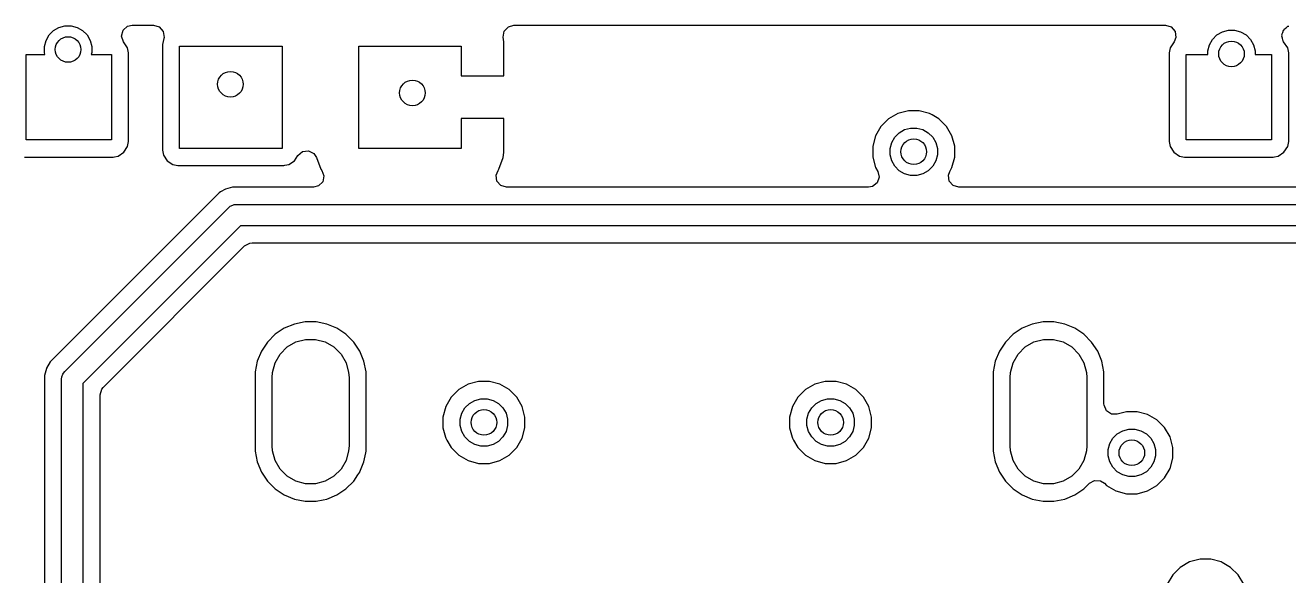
# Model space of a CAD drawing. Extents: x 4.96 to 8.86, y -3.82 to -3.08.
# Drawn here: x 7.893 to 8.476, y -3.331 to -3.077 of the extents above; entities that cross this region are included whole.
import ezdxf

# ---------------------------------------------------------------- set-up
doc = ezdxf.new("R2010")
doc.units = 0
doc.header["$MEASUREMENT"] = 0
doc.layers.add('BLACK', color=7, linetype='CONTINUOUS')

msp = doc.modelspace()

# ---------------------------------------------------------------- linework, layer by layer
at = {"layer": 'BLACK', "linetype": 'CONTINUOUS'}
for p, q in [((7.90635, -3.07922), (7.90884, -3.07778)), ((7.90884, -3.07778), (7.91162, -3.07704)), ((7.91162, -3.07704), (7.9145, -3.07704)), ((7.9145, -3.07704), (7.91728, -3.07778)), ((7.91728, -3.07778), (7.91977, -3.07922)), ((7.93851, -3.07911), (7.94055, -3.07727)), ((7.94055, -3.07727), (7.94266, -3.07679)), ((7.94266, -3.07679), (7.95251, -3.07679)), ((7.95251, -3.07679), (7.95514, -3.07757)), ((7.95514, -3.07757), (7.95695, -3.07965)), ((8.1144, -3.07949), (8.11627, -3.07747)), ((8.11627, -3.07747), (8.11877, -3.07679)), ((8.11877, -3.07679), (8.41954, -3.07679)), ((8.41954, -3.07679), (8.42218, -3.07757)), ((8.42218, -3.07757), (8.42398, -3.07965)), ((8.47424, -3.07884), (8.47441, -3.07848)), ((8.47441, -3.07848), (8.47525, -3.07794)), ((8.47525, -3.07794), (8.47599, -3.07727)), ((8.47599, -3.07727), (8.47644, -3.07717)), ((7.90213, -3.08653), (7.90288, -3.08375)), ((7.90288, -3.08375), (7.90432, -3.08126)), ((7.90432, -3.08126), (7.90635, -3.07922)), ((7.91977, -3.07922), (7.92181, -3.08126)), ((7.92181, -3.08126), (7.92325, -3.08375)), ((7.92325, -3.08375), (7.92399, -3.08653)), ((7.93778, -3.08176), (7.93851, -3.07911)), ((7.9386, -3.08439), (7.93778, -3.08176)), ((7.94051, -3.08724), (7.9386, -3.08439)), ((7.95721, -3.08285), (7.95666, -3.0856)), ((7.95695, -3.07965), (7.95734, -3.08237)), ((7.95734, -3.08237), (7.95721, -3.08285)), ((8.11391, -3.0822), (8.1144, -3.07949)), ((8.11416, -3.08449), (8.11391, -3.0822)), ((8.11416, -3.10016), (8.11416, -3.08449)), ((8.11416, -3.08449), (8.11416, -3.08449)), ((8.4236, -3.08439), (8.4217, -3.08724)), ((8.42438, -3.08237), (8.4236, -3.08439)), ((8.42398, -3.07965), (8.42438, -3.08237)), ((8.43982, -3.08578), (8.44125, -3.08329)), ((8.44125, -3.08329), (8.44329, -3.08125)), ((8.44329, -3.08125), (8.44578, -3.07982)), ((8.44578, -3.07982), (8.44856, -3.07907)), ((8.44856, -3.07907), (8.45144, -3.07907)), ((8.45144, -3.07907), (8.45422, -3.07982)), ((8.45422, -3.07982), (8.45671, -3.08125)), ((8.45671, -3.08125), (8.45875, -3.08329)), ((8.45875, -3.08329), (8.46018, -3.08578)), ((8.47321, -3.08176), (8.47332, -3.08137)), ((8.47351, -3.08271), (8.47321, -3.08176)), ((8.47326, -3.08098), (8.47368, -3.08007)), ((8.47332, -3.08137), (8.47326, -3.08098)), ((8.47365, -3.0837), (8.47351, -3.08271)), ((8.47392, -3.084), (8.47365, -3.0837)), ((8.47368, -3.08007), (8.47394, -3.07911)), ((8.47404, -3.08439), (8.47392, -3.084)), ((8.47394, -3.07911), (8.47424, -3.07884)), ((8.47594, -3.08724), (8.47404, -3.08439)), ((7.8937, -3.12969), (7.8937, -3.09031)), ((7.8937, -3.09031), (7.90238, -3.09031)), ((7.90213, -3.08941), (7.90213, -3.08653)), ((7.90238, -3.09031), (7.90213, -3.08941)), ((7.92399, -3.08941), (7.92375, -3.09031)), ((7.92375, -3.09031), (7.93307, -3.09031)), ((7.92399, -3.08653), (7.92399, -3.08941)), ((7.93307, -3.09031), (7.93307, -3.12969)), ((7.94051, -3.08724), (7.94051, -3.08724)), ((7.94096, -3.08954), (7.94051, -3.08724)), ((7.94096, -3.13046), (7.94096, -3.08954)), ((7.94096, -3.08954), (7.94096, -3.08954)), ((7.95666, -3.0856), (7.95666, -3.1344)), ((7.96455, -3.13362), (7.96455, -3.08638)), ((7.96455, -3.08638), (8.0118, -3.08638)), ((8.0118, -3.08638), (8.0118, -3.13362)), ((8.04723, -3.13362), (8.04723, -3.08638)), ((8.04723, -3.08638), (8.09447, -3.08638)), ((8.09447, -3.08638), (8.09447, -3.10016)), ((8.4217, -3.08724), (8.42124, -3.08954)), ((8.42124, -3.08954), (8.42124, -3.13046)), ((8.4217, -3.08724), (8.4217, -3.08724)), ((8.42913, -3.12969), (8.42913, -3.09031)), ((8.42913, -3.09031), (8.43907, -3.09031)), ((8.43907, -3.08856), (8.43982, -3.08578)), ((8.43907, -3.09031), (8.43907, -3.08856)), ((8.46018, -3.08578), (8.46093, -3.08856)), ((8.46093, -3.08856), (8.46093, -3.09031)), ((8.46093, -3.09031), (8.4685, -3.09031)), ((8.4685, -3.09031), (8.4685, -3.12969)), ((8.47594, -3.08724), (8.47594, -3.08724)), ((8.4764, -3.08954), (8.47594, -3.08724)), ((8.4764, -3.13046), (8.4764, -3.08954)), ((8.4764, -3.08954), (8.4764, -3.08954)), ((8.09447, -3.10016), (8.11416, -3.10016)), ((8.29607, -3.11749), (8.29176, -3.11998)), ((8.30088, -3.1162), (8.29607, -3.11749)), ((8.29607, -3.11749), (8.29607, -3.11749)), ((8.30586, -3.1162), (8.30088, -3.1162)), ((8.31067, -3.11749), (8.30586, -3.1162)), ((8.31183, -3.11816), (8.31067, -3.11749)), ((8.31067, -3.11749), (8.31067, -3.11749)), ((8.31067, -3.11749), (8.31067, -3.11749)), ((8.31499, -3.11998), (8.31183, -3.11816)), ((8.11416, -3.11984), (8.09447, -3.11984)), ((8.09447, -3.11984), (8.09447, -3.13362)), ((8.11416, -3.1355), (8.11416, -3.11984)), ((8.28823, -3.1235), (8.28574, -3.12782)), ((8.29176, -3.11998), (8.28823, -3.1235)), ((8.29666, -3.12637), (8.29915, -3.12494)), ((8.29915, -3.12494), (8.30193, -3.12419)), ((8.30193, -3.12419), (8.30481, -3.12419)), ((8.30481, -3.12419), (8.30759, -3.12494)), ((8.30759, -3.12494), (8.31008, -3.12637)), ((8.31851, -3.1235), (8.31499, -3.11998)), ((8.321, -3.12782), (8.31851, -3.1235)), ((7.93307, -3.12969), (7.8937, -3.12969)), ((7.94051, -3.13277), (7.94096, -3.13046)), ((7.94096, -3.13046), (7.94096, -3.13046)), ((8.28574, -3.12782), (8.28445, -3.13263)), ((8.28574, -3.12782), (8.28574, -3.12782)), ((8.29244, -3.13368), (8.29319, -3.1309)), ((8.29319, -3.1309), (8.29463, -3.12841)), ((8.29463, -3.12841), (8.29666, -3.12637)), ((8.31008, -3.12637), (8.31212, -3.12841)), ((8.31212, -3.12841), (8.31356, -3.1309)), ((8.31356, -3.1309), (8.3143, -3.13368)), ((8.32229, -3.13263), (8.321, -3.12782)), ((8.42124, -3.13046), (8.4217, -3.13277)), ((8.4685, -3.12969), (8.42913, -3.12969)), ((8.47594, -3.13277), (8.4764, -3.13046)), ((8.4764, -3.13046), (8.4764, -3.13046)), ((7.93443, -3.13746), (7.93615, -3.13712)), ((7.93615, -3.13712), (7.93876, -3.13538)), ((7.93615, -3.13712), (7.93615, -3.13712)), ((7.93615, -3.13712), (7.93615, -3.13712)), ((7.93876, -3.13538), (7.94051, -3.13277)), ((7.94051, -3.13277), (7.94051, -3.13277)), ((7.94051, -3.13277), (7.94051, -3.13277)), ((7.95666, -3.1344), (7.95712, -3.1367)), ((7.95712, -3.1367), (7.95712, -3.1367)), ((7.95712, -3.1367), (7.95886, -3.13931)), ((8.0118, -3.13362), (7.96455, -3.13362)), ((8.01749, -3.13931), (8.01915, -3.13682)), ((8.01915, -3.13682), (8.02126, -3.13505)), ((8.02126, -3.13505), (8.02399, -3.13471)), ((8.02399, -3.13471), (8.02648, -3.1359)), ((8.02648, -3.1359), (8.02779, -3.13782)), ((8.09447, -3.13362), (8.04723, -3.13362)), ((8.11391, -3.13785), (8.11416, -3.13551)), ((8.11416, -3.13551), (8.11416, -3.1355)), ((8.28445, -3.13263), (8.28445, -3.13761)), ((8.29244, -3.13656), (8.29244, -3.13368)), ((8.29319, -3.13934), (8.29244, -3.13656)), ((8.3143, -3.13656), (8.31356, -3.13934)), ((8.3143, -3.13368), (8.3143, -3.13656)), ((8.32229, -3.13761), (8.32229, -3.13263)), ((8.4217, -3.13277), (8.4217, -3.13277)), ((8.4217, -3.13277), (8.42344, -3.13538)), ((8.42344, -3.13538), (8.42605, -3.13712)), ((8.42605, -3.13712), (8.42605, -3.13712)), ((8.42605, -3.13712), (8.42836, -3.13758)), ((8.46986, -3.13746), (8.47158, -3.13712)), ((8.47158, -3.13712), (8.47419, -3.13538)), ((8.47158, -3.13712), (8.47158, -3.13712)), ((8.47158, -3.13712), (8.47158, -3.13712)), ((8.47419, -3.13538), (8.47594, -3.13277)), ((8.47594, -3.13277), (8.47594, -3.13277)), ((8.47594, -3.13277), (8.47594, -3.13277)), ((7.89292, -3.13758), (7.93385, -3.13758)), ((7.93385, -3.13758), (7.93443, -3.13746)), ((7.93385, -3.13758), (7.93385, -3.13758)), ((7.95886, -3.13931), (7.96147, -3.14106)), ((7.96147, -3.14106), (7.96147, -3.14106)), ((7.96147, -3.14106), (7.96377, -3.14152)), ((7.96377, -3.14152), (7.96377, -3.14152)), ((7.96377, -3.14152), (7.96377, -3.14152)), ((7.96377, -3.14152), (8.01257, -3.14152)), ((8.01257, -3.14152), (8.01316, -3.1414)), ((8.01257, -3.14152), (8.01257, -3.14152)), ((8.01316, -3.1414), (8.01488, -3.14106)), ((8.01488, -3.14106), (8.01749, -3.13931)), ((8.01488, -3.14106), (8.01488, -3.14106)), ((8.01488, -3.14106), (8.01488, -3.14106)), ((8.02779, -3.13782), (8.02977, -3.14315)), ((8.11193, -3.14315), (8.11391, -3.13785)), ((8.11391, -3.13785), (8.11391, -3.13785)), ((8.28445, -3.13761), (8.28574, -3.14242)), ((8.28574, -3.14242), (8.28677, -3.14419)), ((8.29463, -3.14183), (8.29319, -3.13934)), ((8.29666, -3.14387), (8.29463, -3.14183)), ((8.31212, -3.14183), (8.31008, -3.14387)), ((8.31356, -3.13934), (8.31212, -3.14183)), ((8.31998, -3.14419), (8.321, -3.14242)), ((8.321, -3.14242), (8.32229, -3.13761)), ((8.42836, -3.13758), (8.42836, -3.13758)), ((8.42836, -3.13758), (8.42836, -3.13758)), ((8.42836, -3.13758), (8.46928, -3.13758)), ((8.46928, -3.13758), (8.46986, -3.13746)), ((8.46928, -3.13758), (8.46928, -3.13758)), ((8.02977, -3.14315), (8.02977, -3.14315)), ((8.02977, -3.14315), (8.03019, -3.14371)), ((8.03019, -3.14371), (8.03115, -3.14629)), ((8.03115, -3.14629), (8.03057, -3.14897)), ((8.11059, -3.14594), (8.11151, -3.14371)), ((8.11098, -3.14866), (8.11059, -3.14594)), ((8.11278, -3.15074), (8.11098, -3.14866)), ((8.11151, -3.14371), (8.11193, -3.14315)), ((8.11193, -3.14315), (8.11193, -3.14315)), ((8.28741, -3.14687), (8.28652, -3.14947)), ((8.28677, -3.14419), (8.28741, -3.14687)), ((8.29915, -3.1453), (8.29666, -3.14387)), ((8.30193, -3.14605), (8.29915, -3.1453)), ((8.30481, -3.14605), (8.30193, -3.14605)), ((8.30759, -3.1453), (8.30481, -3.14605)), ((8.31008, -3.14387), (8.30759, -3.1453)), ((8.31937, -3.14594), (8.31998, -3.14419)), ((8.31976, -3.14866), (8.31937, -3.14594)), ((8.32157, -3.15074), (8.31976, -3.14866)), ((7.9828, -3.15408), (7.90475, -3.23213)), ((7.98346, -3.15369), (7.9828, -3.15408)), ((7.9828, -3.15408), (7.9828, -3.15408)), ((7.98572, -3.15239), (7.98346, -3.15369)), ((7.98898, -3.15152), (7.98572, -3.15239)), ((7.98572, -3.15239), (7.98572, -3.15239)), ((8.02628, -3.15152), (7.98898, -3.15152)), ((8.02862, -3.15092), (8.02628, -3.15152)), ((8.03057, -3.14897), (8.02862, -3.15092)), ((8.11542, -3.15152), (8.11278, -3.15074)), ((8.28254, -3.15152), (8.11542, -3.15152)), ((8.28435, -3.15117), (8.28254, -3.15152)), ((8.28652, -3.14947), (8.28435, -3.15117)), ((8.3242, -3.15152), (8.32157, -3.15074)), ((8.55273, -3.15152), (8.3242, -3.15152)), ((7.98719, -3.16085), (7.98794, -3.16024)), ((7.98794, -3.16024), (7.98906, -3.15977)), ((7.98794, -3.16024), (7.98794, -3.16024)), ((7.98906, -3.15977), (7.98971, -3.1595)), ((7.98971, -3.1595), (7.99067, -3.15941)), ((7.98971, -3.1595), (7.98971, -3.1595)), ((7.99067, -3.15941), (8.55104, -3.15941)), ((7.91152, -3.23652), (7.98719, -3.16085)), ((7.99271, -3.16925), (7.91992, -3.24204)), ((8.549, -3.16925), (7.99271, -3.16925)), ((7.99455, -3.17858), (7.99696, -3.17726)), ((7.99696, -3.17726), (7.998, -3.17715)), ((7.998, -3.17715), (8.51122, -3.17715)), ((7.92924, -3.24388), (7.99455, -3.17858)), ((8.01287, -3.21656), (8.00867, -3.21936)), ((8.01753, -3.21463), (8.01287, -3.21656)), ((8.01287, -3.21656), (8.01287, -3.21656)), ((8.02248, -3.21364), (8.01753, -3.21463)), ((8.01753, -3.21463), (8.01753, -3.21463)), ((8.02752, -3.21364), (8.02248, -3.21364)), ((8.02248, -3.21364), (8.02248, -3.21364)), ((8.03247, -3.21463), (8.02752, -3.21364)), ((8.02752, -3.21364), (8.02752, -3.21364)), ((8.03713, -3.21656), (8.03247, -3.21463)), ((8.03247, -3.21463), (8.03247, -3.21463)), ((8.04133, -3.21936), (8.03713, -3.21656)), ((8.03713, -3.21656), (8.03713, -3.21656)), ((8.35342, -3.21656), (8.34923, -3.21936)), ((8.35808, -3.21463), (8.35342, -3.21656)), ((8.35342, -3.21656), (8.35342, -3.21656)), ((8.36303, -3.21364), (8.35808, -3.21463)), ((8.35808, -3.21463), (8.35808, -3.21463)), ((8.36807, -3.21364), (8.36303, -3.21364)), ((8.36303, -3.21364), (8.36303, -3.21364)), ((8.37302, -3.21463), (8.36807, -3.21364)), ((8.36807, -3.21364), (8.36807, -3.21364)), ((8.37768, -3.21656), (8.37302, -3.21463)), ((8.37302, -3.21463), (8.37302, -3.21463)), ((8.38188, -3.21936), (8.37768, -3.21656)), ((8.37768, -3.21656), (8.37768, -3.21656)), ((8.00511, -3.22293), (8.0023, -3.22712)), ((8.00867, -3.21936), (8.00511, -3.22293)), ((8.00511, -3.22293), (8.00511, -3.22293)), ((8.00867, -3.21936), (8.00867, -3.21936)), ((8.01421, -3.2252), (8.01822, -3.22288)), ((8.01822, -3.22288), (8.02269, -3.22169)), ((8.02269, -3.22169), (8.02731, -3.22169)), ((8.02731, -3.22169), (8.03178, -3.22288)), ((8.03178, -3.22288), (8.03579, -3.2252)), ((8.04489, -3.22293), (8.04133, -3.21936)), ((8.04133, -3.21936), (8.04133, -3.21936)), ((8.0477, -3.22712), (8.04489, -3.22293)), ((8.04489, -3.22293), (8.04489, -3.22293)), ((8.34566, -3.22293), (8.34286, -3.22712)), ((8.34923, -3.21936), (8.34566, -3.22293)), ((8.34566, -3.22293), (8.34566, -3.22293)), ((8.34923, -3.21936), (8.34923, -3.21936)), ((8.35477, -3.2252), (8.35877, -3.22288)), ((8.35877, -3.22288), (8.36324, -3.22169)), ((8.36324, -3.22169), (8.36786, -3.22169)), ((8.36786, -3.22169), (8.37233, -3.22288)), ((8.37233, -3.22288), (8.37634, -3.2252)), ((8.38544, -3.22293), (8.38188, -3.21936)), ((8.38188, -3.21936), (8.38188, -3.21936)), ((8.38825, -3.22712), (8.38544, -3.22293)), ((8.38544, -3.22293), (8.38544, -3.22293)), ((8.0023, -3.22712), (8.00037, -3.23178)), ((8.0023, -3.22712), (8.0023, -3.22712)), ((8.00863, -3.23247), (8.01094, -3.22847)), ((8.01094, -3.22847), (8.01421, -3.2252)), ((8.03579, -3.2252), (8.03906, -3.22847)), ((8.03906, -3.22847), (8.04137, -3.23247)), ((8.04963, -3.23178), (8.0477, -3.22712)), ((8.0477, -3.22712), (8.0477, -3.22712)), ((8.0477, -3.22712), (8.0477, -3.22712)), ((8.34286, -3.22712), (8.34093, -3.23178)), ((8.34286, -3.22712), (8.34286, -3.22712)), ((8.34918, -3.23247), (8.3515, -3.22847)), ((8.3515, -3.22847), (8.35477, -3.2252)), ((8.37634, -3.2252), (8.37961, -3.22847)), ((8.37961, -3.22847), (8.38192, -3.23247)), ((8.39018, -3.23178), (8.38825, -3.22712)), ((8.38825, -3.22712), (8.38825, -3.22712)), ((8.38825, -3.22712), (8.38825, -3.22712)), ((7.90305, -3.23509), (7.90219, -3.23831)), ((7.90306, -3.23505), (7.90305, -3.23509)), ((7.90305, -3.23509), (7.90305, -3.23509)), ((7.90305, -3.23509), (7.90305, -3.23509)), ((7.90475, -3.23213), (7.90306, -3.23505)), ((7.90306, -3.23505), (7.90306, -3.23505)), ((7.90475, -3.23213), (7.90475, -3.23213)), ((8.00037, -3.23178), (7.99939, -3.23673)), ((8.00037, -3.23178), (8.00037, -3.23178)), ((8.00744, -3.23694), (8.00863, -3.23247)), ((8.04137, -3.23247), (8.04256, -3.23694)), ((8.05061, -3.23673), (8.04963, -3.23178)), ((8.04963, -3.23178), (8.04963, -3.23178)), ((8.04963, -3.23178), (8.04963, -3.23178)), ((8.34093, -3.23178), (8.33994, -3.23673)), ((8.34093, -3.23178), (8.34093, -3.23178)), ((8.34799, -3.23694), (8.34918, -3.23247)), ((8.38192, -3.23247), (8.38312, -3.23694)), ((8.39116, -3.23673), (8.39018, -3.23178)), ((8.39018, -3.23178), (8.39018, -3.23178)), ((8.39018, -3.23178), (8.39018, -3.23178)), ((7.90219, -3.23831), (7.90219, -3.23831)), ((7.90219, -3.23831), (7.90219, -3.41331)), ((7.91008, -3.24), (7.91017, -3.23904)), ((7.91008, -3.415), (7.91008, -3.24)), ((7.91017, -3.23904), (7.91018, -3.23902)), ((7.91018, -3.23902), (7.9107, -3.23777)), ((7.9107, -3.23777), (7.91091, -3.23727)), ((7.91091, -3.23727), (7.91152, -3.23652)), ((7.91091, -3.23727), (7.91091, -3.23727)), ((7.91992, -3.24204), (7.91992, -3.41296)), ((7.99939, -3.23673), (7.99939, -3.23673)), ((7.99939, -3.23673), (7.99939, -3.27327)), ((8.00728, -3.23925), (8.00744, -3.23694)), ((8.00728, -3.27075), (8.00728, -3.23925)), ((8.04256, -3.23694), (8.04272, -3.23925)), ((8.04272, -3.23925), (8.04272, -3.27075)), ((8.05061, -3.25751), (8.05061, -3.23673)), ((8.10251, -3.24108), (8.0977, -3.24237)), ((8.10749, -3.24108), (8.10251, -3.24108)), ((8.1123, -3.24237), (8.10749, -3.24108)), ((8.26251, -3.24108), (8.2577, -3.24237)), ((8.26749, -3.24108), (8.26251, -3.24108)), ((8.2723, -3.24237), (8.26749, -3.24108)), ((8.33994, -3.23673), (8.33994, -3.23673)), ((8.33994, -3.23673), (8.33994, -3.27327)), ((8.34783, -3.23925), (8.34799, -3.23694)), ((8.34783, -3.27075), (8.34783, -3.23925)), ((8.38312, -3.23694), (8.38327, -3.23925)), ((8.38327, -3.23925), (8.38327, -3.27075)), ((8.39116, -3.25149), (8.39116, -3.23673)), ((7.92781, -3.24733), (7.92859, -3.24469)), ((7.92781, -3.27327), (7.92781, -3.24733)), ((7.92859, -3.24469), (7.92924, -3.24388)), ((8.09338, -3.24486), (8.08986, -3.24838)), ((8.0977, -3.24237), (8.09338, -3.24486)), ((8.0977, -3.24237), (8.0977, -3.24237)), ((8.11662, -3.24486), (8.1123, -3.24237)), ((8.12014, -3.24838), (8.11662, -3.24486)), ((8.25338, -3.24486), (8.24986, -3.24838)), ((8.2577, -3.24237), (8.25338, -3.24486)), ((8.2577, -3.24237), (8.2577, -3.24237)), ((8.27662, -3.24486), (8.2723, -3.24237)), ((8.28014, -3.24838), (8.27662, -3.24486)), ((8.08737, -3.2527), (8.08608, -3.25751)), ((8.08986, -3.24838), (8.08737, -3.2527)), ((8.08737, -3.2527), (8.08737, -3.2527)), ((8.09482, -3.25578), (8.09625, -3.25329)), ((8.09625, -3.25329), (8.09829, -3.25125)), ((8.09829, -3.25125), (8.10078, -3.24982)), ((8.10078, -3.24982), (8.10356, -3.24907)), ((8.10356, -3.24907), (8.10644, -3.24907)), ((8.10644, -3.24907), (8.10922, -3.24982)), ((8.10922, -3.24982), (8.11171, -3.25125)), ((8.11171, -3.25125), (8.11375, -3.25329)), ((8.11375, -3.25329), (8.11518, -3.25578)), ((8.12263, -3.2527), (8.12014, -3.24838)), ((8.12392, -3.25751), (8.12263, -3.2527)), ((8.24737, -3.2527), (8.24608, -3.25751)), ((8.24986, -3.24838), (8.24737, -3.2527)), ((8.24737, -3.2527), (8.24737, -3.2527)), ((8.25482, -3.25578), (8.25625, -3.25329)), ((8.25625, -3.25329), (8.25829, -3.25125)), ((8.25829, -3.25125), (8.26078, -3.24982)), ((8.26078, -3.24982), (8.26356, -3.24907)), ((8.26356, -3.24907), (8.26644, -3.24907)), ((8.26644, -3.24907), (8.26922, -3.24982)), ((8.26922, -3.24982), (8.27171, -3.25125)), ((8.27171, -3.25125), (8.27375, -3.25329)), ((8.27375, -3.25329), (8.27518, -3.25578)), ((8.28263, -3.2527), (8.28014, -3.24838)), ((8.28392, -3.25751), (8.28263, -3.2527)), ((8.3912, -3.25207), (8.39116, -3.25149)), ((8.39228, -3.2546), (8.3912, -3.25207)), ((8.05061, -3.27327), (8.05061, -3.25751)), ((8.08608, -3.25751), (8.08608, -3.26249)), ((8.09407, -3.25856), (8.09482, -3.25578)), ((8.09407, -3.26144), (8.09407, -3.25856)), ((8.11518, -3.25578), (8.11593, -3.25856)), ((8.11593, -3.25856), (8.11593, -3.26144)), ((8.12392, -3.26249), (8.12392, -3.25751)), ((8.24608, -3.25751), (8.24608, -3.26249)), ((8.25407, -3.25856), (8.25482, -3.25578)), ((8.25407, -3.26144), (8.25407, -3.25856)), ((8.27518, -3.25578), (8.27593, -3.25856)), ((8.27593, -3.25856), (8.27593, -3.26144)), ((8.28392, -3.26249), (8.28392, -3.25751)), ((8.39456, -3.25614), (8.39228, -3.2546)), ((8.39731, -3.25621), (8.39456, -3.25614)), ((8.40151, -3.25508), (8.39731, -3.25621)), ((8.40649, -3.25508), (8.40151, -3.25508)), ((8.4113, -3.25637), (8.40649, -3.25508)), ((8.41562, -3.25886), (8.4113, -3.25637)), ((8.41914, -3.26238), (8.41562, -3.25886)), ((8.08608, -3.26249), (8.08723, -3.26677)), ((8.09482, -3.26422), (8.09407, -3.26144)), ((8.09625, -3.26671), (8.09482, -3.26422)), ((8.11518, -3.26422), (8.11375, -3.26671)), ((8.11593, -3.26144), (8.11518, -3.26422)), ((8.12263, -3.2673), (8.12392, -3.26249)), ((8.24608, -3.26249), (8.24723, -3.26677)), ((8.25482, -3.26422), (8.25407, -3.26144)), ((8.25625, -3.26671), (8.25482, -3.26422)), ((8.27518, -3.26422), (8.27375, -3.26671)), ((8.27593, -3.26144), (8.27518, -3.26422)), ((8.28263, -3.2673), (8.28392, -3.26249)), ((8.39525, -3.26729), (8.39729, -3.26525)), ((8.39729, -3.26525), (8.39978, -3.26382)), ((8.39978, -3.26382), (8.40256, -3.26307)), ((8.40256, -3.26307), (8.40544, -3.26307)), ((8.40544, -3.26307), (8.40822, -3.26382)), ((8.40822, -3.26382), (8.41071, -3.26525)), ((8.41071, -3.26525), (8.41275, -3.26729)), ((8.42163, -3.2667), (8.41914, -3.26238)), ((8.00744, -3.27306), (8.00728, -3.27075)), ((8.04272, -3.27075), (8.04256, -3.27306)), ((8.08723, -3.26677), (8.08737, -3.2673)), ((8.08737, -3.2673), (8.08737, -3.2673)), ((8.08737, -3.2673), (8.08786, -3.26814)), ((8.08786, -3.26814), (8.08986, -3.27162)), ((8.09829, -3.26875), (8.09625, -3.26671)), ((8.10078, -3.27018), (8.09829, -3.26875)), ((8.10356, -3.27093), (8.10078, -3.27018)), ((8.10644, -3.27093), (8.10356, -3.27093)), ((8.10922, -3.27018), (8.10644, -3.27093)), ((8.11171, -3.26875), (8.10922, -3.27018)), ((8.11375, -3.26671), (8.11171, -3.26875)), ((8.12014, -3.27162), (8.12263, -3.2673)), ((8.24723, -3.26677), (8.24737, -3.2673)), ((8.24737, -3.2673), (8.24737, -3.2673)), ((8.24737, -3.2673), (8.24786, -3.26814)), ((8.24786, -3.26814), (8.24986, -3.27162)), ((8.25829, -3.26875), (8.25625, -3.26671)), ((8.26078, -3.27018), (8.25829, -3.26875)), ((8.26356, -3.27093), (8.26078, -3.27018)), ((8.26644, -3.27093), (8.26356, -3.27093)), ((8.26922, -3.27018), (8.26644, -3.27093)), ((8.27171, -3.26875), (8.26922, -3.27018)), ((8.27375, -3.26671), (8.27171, -3.26875)), ((8.28014, -3.27162), (8.28263, -3.2673)), ((8.34799, -3.27306), (8.34783, -3.27075)), ((8.38327, -3.27075), (8.38312, -3.27306)), ((8.39307, -3.27256), (8.39382, -3.26978)), ((8.39382, -3.26978), (8.39525, -3.26729)), ((8.41275, -3.26729), (8.41418, -3.26978)), ((8.41418, -3.26978), (8.41493, -3.27256)), ((8.42292, -3.27151), (8.42163, -3.2667)), ((7.92781, -3.34611), (7.92781, -3.27327)), ((7.99939, -3.27327), (7.99939, -3.27327)), ((7.99939, -3.27327), (7.99939, -3.27327)), ((7.99939, -3.27327), (8.00037, -3.27822)), ((8.00863, -3.27753), (8.00744, -3.27306)), ((8.04256, -3.27306), (8.04137, -3.27753)), ((8.04963, -3.27822), (8.05045, -3.27409)), ((8.05045, -3.27409), (8.05061, -3.27327)), ((8.08986, -3.27162), (8.09338, -3.27514)), ((8.09338, -3.27514), (8.0977, -3.27763)), ((8.1123, -3.27763), (8.11662, -3.27514)), ((8.11662, -3.27514), (8.12014, -3.27162)), ((8.24986, -3.27162), (8.25338, -3.27514)), ((8.25338, -3.27514), (8.2577, -3.27763)), ((8.2723, -3.27763), (8.27662, -3.27514)), ((8.27662, -3.27514), (8.27848, -3.27327)), ((8.27848, -3.27327), (8.28014, -3.27162)), ((8.33994, -3.27327), (8.33994, -3.27327)), ((8.33994, -3.27327), (8.33994, -3.27327)), ((8.33994, -3.27327), (8.34093, -3.27822)), ((8.34918, -3.27753), (8.34799, -3.27306)), ((8.38312, -3.27306), (8.38192, -3.27753)), ((8.39307, -3.27544), (8.39307, -3.27256)), ((8.39382, -3.27822), (8.39307, -3.27544)), ((8.41493, -3.27544), (8.41418, -3.27822)), ((8.41493, -3.27256), (8.41493, -3.27544)), ((8.42163, -3.2813), (8.42292, -3.27649)), ((8.42292, -3.27649), (8.42292, -3.27151)), ((8.00037, -3.27822), (8.00037, -3.27822)), ((8.00037, -3.27822), (8.0023, -3.28288)), ((8.0023, -3.28288), (8.0023, -3.28288)), ((8.0023, -3.28288), (8.00511, -3.28707)), ((8.01094, -3.28153), (8.00863, -3.27753)), ((8.01421, -3.2848), (8.01094, -3.28153)), ((8.03906, -3.28153), (8.03579, -3.2848)), ((8.04137, -3.27753), (8.03906, -3.28153)), ((8.04683, -3.28417), (8.0477, -3.28288)), ((8.0477, -3.28288), (8.04771, -3.28285)), ((8.0477, -3.28288), (8.0477, -3.28288)), ((8.04771, -3.28285), (8.04963, -3.27822)), ((8.0977, -3.27763), (8.10251, -3.27892)), ((8.10251, -3.27892), (8.10251, -3.27892)), ((8.10251, -3.27892), (8.10749, -3.27892)), ((8.10749, -3.27892), (8.1123, -3.27763)), ((8.10749, -3.27892), (8.10749, -3.27892)), ((8.2577, -3.27763), (8.26251, -3.27892)), ((8.26251, -3.27892), (8.26251, -3.27892)), ((8.26251, -3.27892), (8.26749, -3.27892)), ((8.26749, -3.27892), (8.2723, -3.27763)), ((8.26749, -3.27892), (8.26749, -3.27892)), ((8.34093, -3.27822), (8.34093, -3.27822)), ((8.34093, -3.27822), (8.34286, -3.28288)), ((8.34286, -3.28288), (8.34286, -3.28288)), ((8.34286, -3.28288), (8.34566, -3.28707)), ((8.3515, -3.28153), (8.34918, -3.27753)), ((8.35477, -3.2848), (8.3515, -3.28153)), ((8.37961, -3.28153), (8.37634, -3.2848)), ((8.38192, -3.27753), (8.37961, -3.28153)), ((8.39525, -3.28071), (8.39382, -3.27822)), ((8.39729, -3.28275), (8.39525, -3.28071)), ((8.39978, -3.28418), (8.39729, -3.28275)), ((8.41071, -3.28275), (8.40822, -3.28418)), ((8.41275, -3.28071), (8.41071, -3.28275)), ((8.41418, -3.27822), (8.41275, -3.28071)), ((8.41914, -3.28562), (8.42163, -3.2813)), ((8.00511, -3.28707), (8.00511, -3.28707)), ((8.00511, -3.28707), (8.00867, -3.29064)), ((8.01822, -3.28712), (8.01421, -3.2848)), ((8.02269, -3.28831), (8.01822, -3.28712)), ((8.02731, -3.28831), (8.02269, -3.28831)), ((8.03178, -3.28712), (8.02731, -3.28831)), ((8.03579, -3.2848), (8.03178, -3.28712)), ((8.04133, -3.29064), (8.04489, -3.28707)), ((8.04489, -3.28707), (8.04683, -3.28417)), ((8.34566, -3.28707), (8.34566, -3.28707)), ((8.34566, -3.28707), (8.34923, -3.29064)), ((8.35877, -3.28712), (8.35477, -3.2848)), ((8.36324, -3.28831), (8.35877, -3.28712)), ((8.36786, -3.28831), (8.36324, -3.28831)), ((8.37233, -3.28712), (8.36786, -3.28831)), ((8.37634, -3.2848), (8.37233, -3.28712)), ((8.38289, -3.28962), (8.38443, -3.28809)), ((8.38443, -3.28809), (8.38684, -3.28677)), ((8.38684, -3.28677), (8.38959, -3.28697)), ((8.38959, -3.28697), (8.39133, -3.28809)), ((8.39133, -3.28809), (8.39238, -3.28914)), ((8.40256, -3.28493), (8.39978, -3.28418)), ((8.40544, -3.28493), (8.40256, -3.28493)), ((8.40822, -3.28418), (8.40544, -3.28493)), ((8.41562, -3.28914), (8.41914, -3.28562)), ((8.00867, -3.29064), (8.00867, -3.29064)), ((8.00867, -3.29064), (8.01287, -3.29344)), ((8.01287, -3.29344), (8.01287, -3.29344)), ((8.01287, -3.29344), (8.01287, -3.29344)), ((8.01287, -3.29344), (8.01753, -3.29537)), ((8.03247, -3.29537), (8.03713, -3.29344)), ((8.03713, -3.29344), (8.04133, -3.29064)), ((8.34923, -3.29064), (8.34923, -3.29064)), ((8.34923, -3.29064), (8.35342, -3.29344)), ((8.35342, -3.29344), (8.35342, -3.29344)), ((8.35342, -3.29344), (8.35342, -3.29344)), ((8.35342, -3.29344), (8.35808, -3.29537)), ((8.37302, -3.29537), (8.37768, -3.29344)), ((8.37768, -3.29344), (8.38188, -3.29064)), ((8.38188, -3.29064), (8.38289, -3.28962)), ((8.39238, -3.28914), (8.3967, -3.29163)), ((8.3967, -3.29163), (8.40151, -3.29292)), ((8.40151, -3.29292), (8.40151, -3.29292)), ((8.40151, -3.29292), (8.40649, -3.29292)), ((8.40649, -3.29292), (8.4113, -3.29163)), ((8.40649, -3.29292), (8.40649, -3.29292)), ((8.4113, -3.29163), (8.41562, -3.28914)), ((8.01753, -3.29537), (8.01753, -3.29537)), ((8.01753, -3.29537), (8.01753, -3.29537)), ((8.01753, -3.29537), (8.02248, -3.29636)), ((8.02248, -3.29636), (8.02248, -3.29636)), ((8.02248, -3.29636), (8.02752, -3.29636)), ((8.02752, -3.29636), (8.03085, -3.2957)), ((8.03085, -3.2957), (8.03247, -3.29537)), ((8.35808, -3.29537), (8.35808, -3.29537)), ((8.35808, -3.29537), (8.35808, -3.29537)), ((8.35808, -3.29537), (8.36303, -3.29636)), ((8.36303, -3.29636), (8.36303, -3.29636)), ((8.36303, -3.29636), (8.36807, -3.29636)), ((8.36807, -3.29636), (8.3714, -3.2957)), ((8.3714, -3.2957), (8.37302, -3.29537)), ((8.43551, -3.32308), (8.4307, -3.32437)), ((8.44049, -3.32308), (8.43551, -3.32308)), ((8.4453, -3.32437), (8.44049, -3.32308)), ((8.42638, -3.32686), (8.42286, -3.33038)), ((8.4307, -3.32437), (8.42638, -3.32686)), ((8.4307, -3.32437), (8.4307, -3.32437)), ((8.44563, -3.32456), (8.4453, -3.32437)), ((8.4453, -3.32437), (8.4453, -3.32437)), ((8.4453, -3.32437), (8.4453, -3.32437)), ((8.44962, -3.32686), (8.44563, -3.32456)), ((8.45314, -3.33038), (8.44962, -3.32686)), ((8.42286, -3.33038), (8.42037, -3.3347)), ((8.45563, -3.3347), (8.45314, -3.33038))]:
    msp.add_line(p, q, dxfattribs=at)
at = {"layer": 'BLACK'}
for centre in [(7.91306, -3.08797), (8.45, -3.09), (7.988, -3.104), (8.072, -3.108), (8.30337, -3.13512), (8.105, -3.26), (8.265, -3.26), (8.404, -3.274)]:
    msp.add_circle(centre, 0.00591, dxfattribs=at)

doc.saveas('drawing.dxf')
